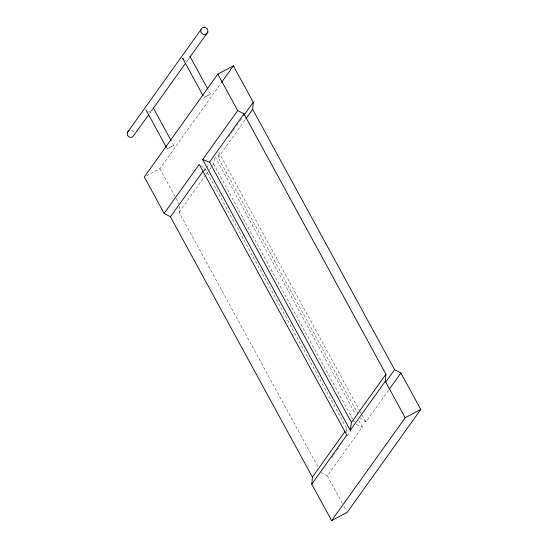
<?xml version="1.0" encoding="UTF-8"?>
<svg xmlns="http://www.w3.org/2000/svg" width="548" height="548" viewBox="0 0 548 548"><rect width="100%" height="100%" fill="white"/><g stroke="black" fill="none" stroke-linecap="round" stroke-linejoin="round"><path stroke-width="0.41" stroke-dasharray="2.74 2.06" d="M358.07 414.117L218.186 157.543L218.22 152.865M346.836 432.79L346.863 428.892L204.931 168.565L201.116 165.784M317.778 466.512L179.114 212.192L179.737 205.144M212.603 165.352L213.59 163.968L214.665 156.906M149.529 113.621L151.001 111.566M186.258 62.246L189.238 58.074L187.361 60.396L184.649 60.513M146.515 175.792L159.865 168.702L220.988 83.207M203.459 170.633L204.931 168.565M203.924 171.312L208.863 164.407M228.598 136.801L230.571 134.041M231.064 133.349L232.551 131.28M233.044 130.588L236.003 126.444M236.496 125.752L239.455 121.608M239.949 120.923L241.435 118.848M179.114 212.192L205.706 174.99M206.199 174.305L209.158 170.168M209.651 169.483L212.11 166.037M218.186 157.543L245.271 119.656M345.884 430.269L346.863 428.892M331.389 458.046L332.869 455.984M333.362 455.292L336.314 451.162M336.808 450.47L339.76 446.339M347.151 436.003L350.597 431.187M342.356 503.407L327.348 475.883L362.399 426.858L359.125 420.857M360.118 417.864L365.845 422.035L388.553 390.279M210.48 93.961L203.986 97.407L210.48 93.961L208.021 89.454M173.709 145.398L167.215 148.844L173.709 145.398L171.661 141.644M148.556 111.915L150.59 111.826M356.282 424.577L362.399 426.858M321.046 472.513L327.348 475.883M131.828 130.266L134.034 132.068L134.185 133.465M218.645 152.049L359.707 410.788M360.118 411.541L361.755 414.541M362.166 415.288L365.845 422.035M215.193 156.872L355.447 414.11M213.59 163.968L352.659 419.042M353.07 419.795L354.296 422.042M159.865 168.702L175.682 197.712M176.086 198.451L178.929 203.657M343.973 506.379L346.411 510.839"/><path stroke-width="0.82" d="M252.655 109.319L253.279 102.277L233.407 65.835L217.83 74.103L144.288 176.97L164.16 213.419L170.462 216.789L312.394 477.109L311.771 484.158L331.643 520.6L347.22 512.325L420.761 409.459L400.889 373.017L394.587 369.647L252.655 109.319L245.764 118.964M237.702 110.552L202.657 159.571L350.261 430.31L385.313 381.285L385.936 374.243L244.004 113.916L237.702 110.552L217.83 74.103M350.261 430.31L351.46 422.46L385.936 374.243M148.549 114.991L132.561 137.041L129.746 137.308L127.54 135.514L127.239 132.705L200.78 29.839L202.555 27.667L205.37 27.4L207.576 29.195L207.877 32.003L189.745 57.362M152.974 108.799L185.265 63.637M221.481 82.515L233.407 65.835M164.16 213.419L199.205 164.393L346.816 435.133L311.771 484.158M170.462 216.789L202.966 171.325M351.46 422.46L209.528 162.139L244.004 113.916M243.901 115.395L253.279 102.277M312.394 477.109L344.898 431.646M385.724 382.045L394.587 369.647M389.539 388.895L400.889 373.017M331.643 520.6L405.184 417.734L420.761 409.459M151.529 110.669L152.467 109.511M207.877 32.003L206.103 34.175L203.287 34.442L201.082 32.64L200.78 29.839M127.239 132.705L129.013 130.534M202.657 159.571L209.528 162.139M183.676 59.437L182.696 58.362L203.171 95.907M385.313 381.285L405.184 417.734M190.012 56.417L207.617 88.708M153.241 107.853L171.25 140.891M145.926 109.792L166.4 147.344"/></g></svg>
